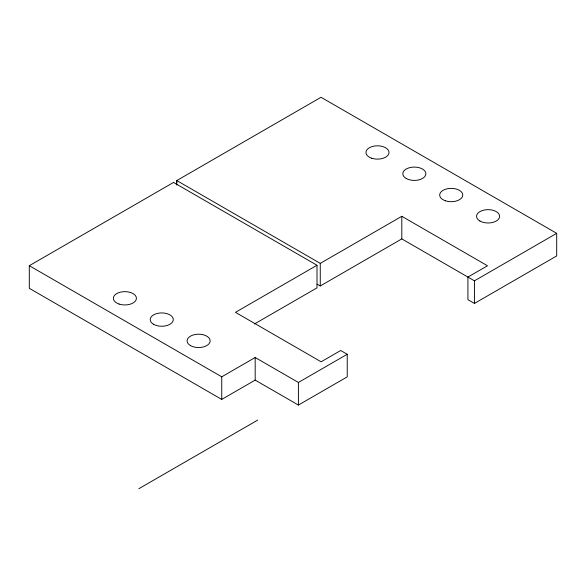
<?xml version="1.0" encoding="UTF-8"?>
<svg xmlns="http://www.w3.org/2000/svg" width="586" height="586" viewBox="0 0 586 586"><rect width="100%" height="100%" fill="white"/><g stroke="black" fill="none" stroke-linecap="round" stroke-linejoin="round"><path stroke-width="0.88" d="M254.456 323.97L317.004 287.865L317.004 265.26L235.455 312.345L321.135 361.804L340.7 350.509L347.227 354.274L347.227 376.871L298.399 405.065L255.181 380.109L221.742 399.418L29.3 288.305L29.3 265.707L173.537 182.436M176.598 184.048L176.598 180.437L320.264 263.378L401.806 216.3L487.486 265.766L467.914 277.061L467.914 299.666L474.433 303.431L556.7 255.935L556.7 233.338L321.04 97.276L176.796 180.554L176.796 185.073M317.092 284.151L320.264 285.975L401.806 238.898L474.433 280.833L556.7 233.338M29.3 265.707L221.742 376.813L255.181 357.511L298.399 382.468L347.227 354.274M138.816 488.724L257.628 420.133M173.339 182.319L317.004 265.26M474.433 280.833L474.433 303.431M401.806 216.3L401.806 238.898M320.264 263.378L320.264 285.975M298.399 382.468L298.399 405.065M255.181 357.511L255.181 380.109M221.742 376.813L221.742 399.418M479.941 221.032A11.53 6.658 0 0 0 499.235 218.043A11.53 6.658 0 0 0 485.105 209.891A11.53 6.658 0 0 0 479.941 221.032M445.455 200.8A11.53 6.658 0 0 0 462.757 195.035A11.53 6.658 0 0 0 445.455 189.271A11.53 6.658 0 0 0 445.455 200.8M153.598 324.292A11.53 6.658 0 0 0 172.892 321.304A11.53 6.658 0 0 0 158.769 313.151A11.53 6.658 0 0 0 153.598 324.292M371.714 158.227A11.53 6.658 0 0 0 389.009 152.463A11.53 6.658 0 0 0 371.714 146.698A11.53 6.658 0 0 0 371.714 158.227M190.472 345.579A11.53 6.658 0 0 0 209.766 342.59A11.53 6.658 0 0 0 195.643 334.438A11.53 6.658 0 0 0 190.472 345.579M406.193 178.459A11.53 6.658 0 0 0 425.487 175.47A11.53 6.658 0 0 0 411.365 167.318A11.53 6.658 0 0 0 406.193 178.459M119.119 304.061A11.53 6.658 0 0 0 136.413 298.296A11.53 6.658 0 0 0 119.119 292.531A11.53 6.658 0 0 0 119.119 304.061"/></g></svg>
